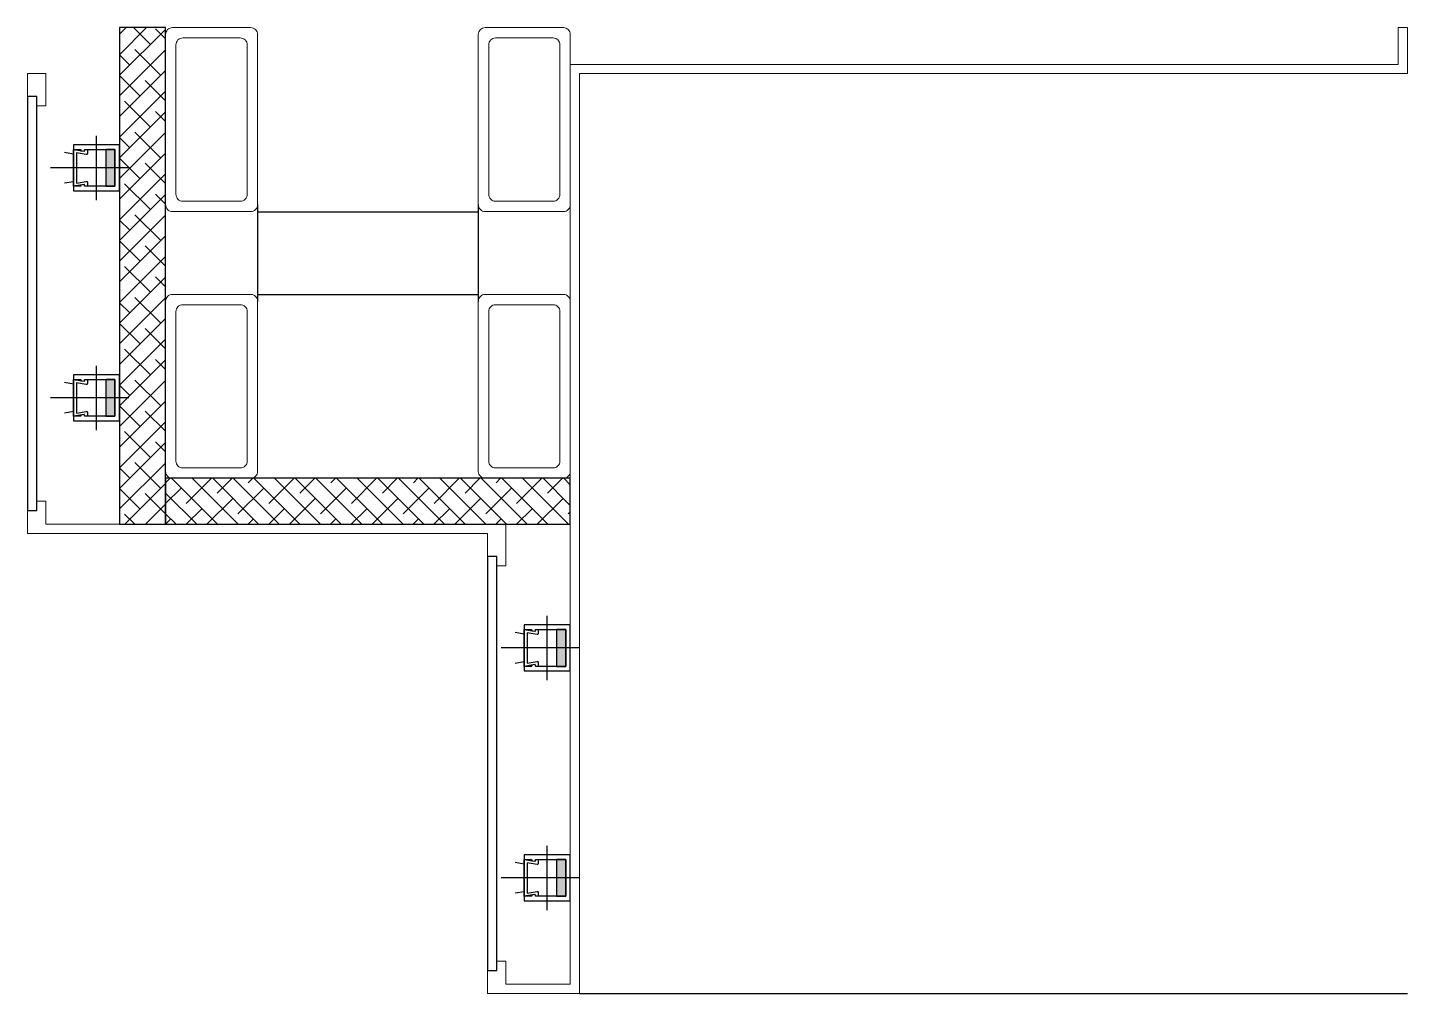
# Model space of a CAD drawing. Header units: millimetres. Extents: x 90086 to 135690, y -7745 to 15991.
# Drawn here: x 99454.2 to 99754.2, y 13034.4 to 13244.4 of the extents above; entities that cross this region are included whole.
import ezdxf

# ---------------------------------------------------------------- set-up
doc = ezdxf.new("R2010")
doc.units = ezdxf.units.MM
doc.set_wipeout_variables(frame=1)
doc.layers.add('_ACM-A-DETL-PATT', color=8, linetype='Continuous', lineweight=0)
doc.layers.add('_ACM-A-DETL-THIN', color=2, linetype='Continuous', lineweight=9)
doc.layers.add('I-DETL-LW01', color=1, linetype='Continuous')
doc.layers.add('I-DETL-LW251', color=251, linetype='Continuous')

# ---------------------------------------------------------------- blocks, each defined once
blk = doc.blocks.new('K_20')
at = {"layer": '_ACM-A-DETL-PATT'}
for points in [[(-18.5, -20), (18.5, -20, 0.414214), (20, -18.5), (20, -1.5, 0.414214), (18.5, 0), (-18.5, 0, 0.414214), (-20, -1.5), (-20, -18.5, 0.414214)], [(-16.25, -17.75), (16.25, -17.75, 0.414214), (17.75, -16.25), (17.75, -3.75, 0.414214), (16.25, -2.25), (-16.25, -2.25, 0.414214), (-17.75, -3.75), (-17.75, -16.25, 0.414214)]]:
    blk.add_lwpolyline(points, format="xyb", close=True, dxfattribs=at)
blk = doc.blocks.new('天花LED灯带')
blk.add_wipeout([(0, -5), (10, -5), (10, 5), (0, 5)])
blk.add_hatch(color=8).paths.add_polyline_path([(1, -4), (3, -4), (3, 4), (1, 4)])
at = {"color": 8}
for p, q in [((5, 7), (5, -7)), ((10, 3), (12, 3.35)), ((-2, 0), (15, 0)), ((10, -3), (12, -3.35))]:
    blk.add_line(p, q, dxfattribs=at)
for points in [[(0, -5), (10, -5), (10, 5), (0, 5)], [(1, -4), (3, -4), (3, 4), (1, 4)]]:
    blk.add_lwpolyline(points, close=True)
blk.add_lwpolyline([(7.5, 4, -0.414214), (7.6, 3.9), (7.6, 3.72, 0.463455), (7.72, 3.62), (8.4, 3.73), (8.4, 3.9, -0.414214), (8.5, 4), (10, 4), (10, -4), (8.5, -4, -0.414214), (8.4, -3.9), (8.4, -3.73), (7.72, -3.62, 0.463455), (7.6, -3.72), (7.6, -3.9, -0.414214), (7.5, -4), (1, -4), (1, 4), (7.5, 4)], format="xyb")
blk.add_lwpolyline([(7, 3.13), (7, 3.9, -0.414214), (7.1, 4), (7.4, 4, -0.414214), (7.6, 3.8), (7.6, 3.72, 0.463455), (7.72, 3.62), (10, 4), (10, -4), (7.72, -3.62, 0.463455), (7.6, -3.72), (7.6, -3.8, -0.414214), (7.4, -4), (7.1, -4, -0.414214), (7, -3.9), (7, -3.13, -0.463455), (7.23, -2.93), (9.4, -3.29), (9.4, 3.29), (7.23, 2.93, -0.463455)], format="xyb", close=True)
blk = doc.blocks.new('K_54')
at = {"layer": 'I-DETL-LW251'}
h = blk.add_hatch(dxfattribs=at)
h.set_pattern_fill('ANSI38', color=250, angle=360)
h.set_pattern_definition([(45, (-36385.846, -12869.345), (-2.24506403, 2.24506403), []), (135, (-36385.846, -12869.345), (-6.7351921, 2.24506403), [7.9375, -4.7625])])
h.paths.add_polyline_path([(-130, -108), (-120, -108), (-120, 0), (-130, 0)])
h = blk.add_hatch(dxfattribs=at)
h.set_pattern_fill('ANSI38', color=250, angle=450)
h.set_pattern_definition([(135, (12729.3445, -36363.8464), (-2.24506403, -2.24506403), []), (225, (12729.3445, -36363.8464), (-2.24506403, -6.7351921), [7.9375, -4.7625])])
h.paths.add_polyline_path([(-32, -108), (-32, -98), (-120, -98), (-120, -108)])
at = {"layer": '_ACM-A-DETL-THIN'}
for points in [[(-50, -205), (-50, -210), (-30, -210), (-30, -10), (150, -10), (150, 0), (148, 0), (148, -8), (-32, -8), (-32, -208), (-46, -208), (-46, -203), (-48, -203), (-48, -205)], [(-150, -15), (-150, -10), (-146, -10), (-146, -17), (-148, -17), (-148, -15)]]:
    blk.add_lwpolyline(points, close=True, dxfattribs=at)
for points in [[(-146, -108), (-146, -103), (-148, -103), (-148, -105), (-150, -105)], [(-50, -115), (-50, -110), (-150, -110), (-150, -105)], [(-146, -108), (-46, -108), (-46, -117), (-48, -117), (-48, -115), (-50, -115)]]:
    blk.add_lwpolyline(points, dxfattribs=at)
at = {"layer": 'I-DETL-LW01'}
for points in [[(-130, -108), (-120, -108), (-120, 0), (-130, 0)], [(-32, -108), (-32, -98), (-120, -98), (-120, -108)]]:
    blk.add_lwpolyline(points, close=True, dxfattribs=at)
at = {"layer": 'I-DETL-LW01', "color": 8}
for points in [[(-148, -105), (-148, -15), (-150, -15), (-150, -105)], [(-48, -205), (-48, -115), (-50, -115), (-50, -205)]]:
    blk.add_lwpolyline(points, close=True, dxfattribs=at)
at = {"layer": 'I-DETL-LW01'}
for points in [[(-100, -38.5), (-100, -59.53)], [(-52, -38.5), (-52, -59.53)], [(-100, -40.03), (-52, -40.03)], [(-100, -58.03), (-52, -58.03)]]:
    blk.add_lwpolyline(points, dxfattribs=at)
at = {"layer": 'I-DETL-LW01', "color": 8}
blk.add_lwpolyline([(-30, -210), (150, -210)], dxfattribs=at)
at = {"rotation": 270}
for p in [(-100, -20), (-32, -20), (-100, -78), (-32, -78)]:
    blk.add_blockref('K_20', p, dxfattribs=at)
at = {"layer": 'I-DETL-LW01', "rotation": 180}
for p in [(-130, -30.51), (-130, -80.51), (-32, -134.89), (-32, -184.89)]:
    blk.add_blockref('天花LED灯带', p, dxfattribs=at)

msp = doc.modelspace()

# ---------------------------------------------------------------- block references
msp.add_blockref('K_54', (99604.23, 13244.42))

doc.saveas('drawing.dxf')
